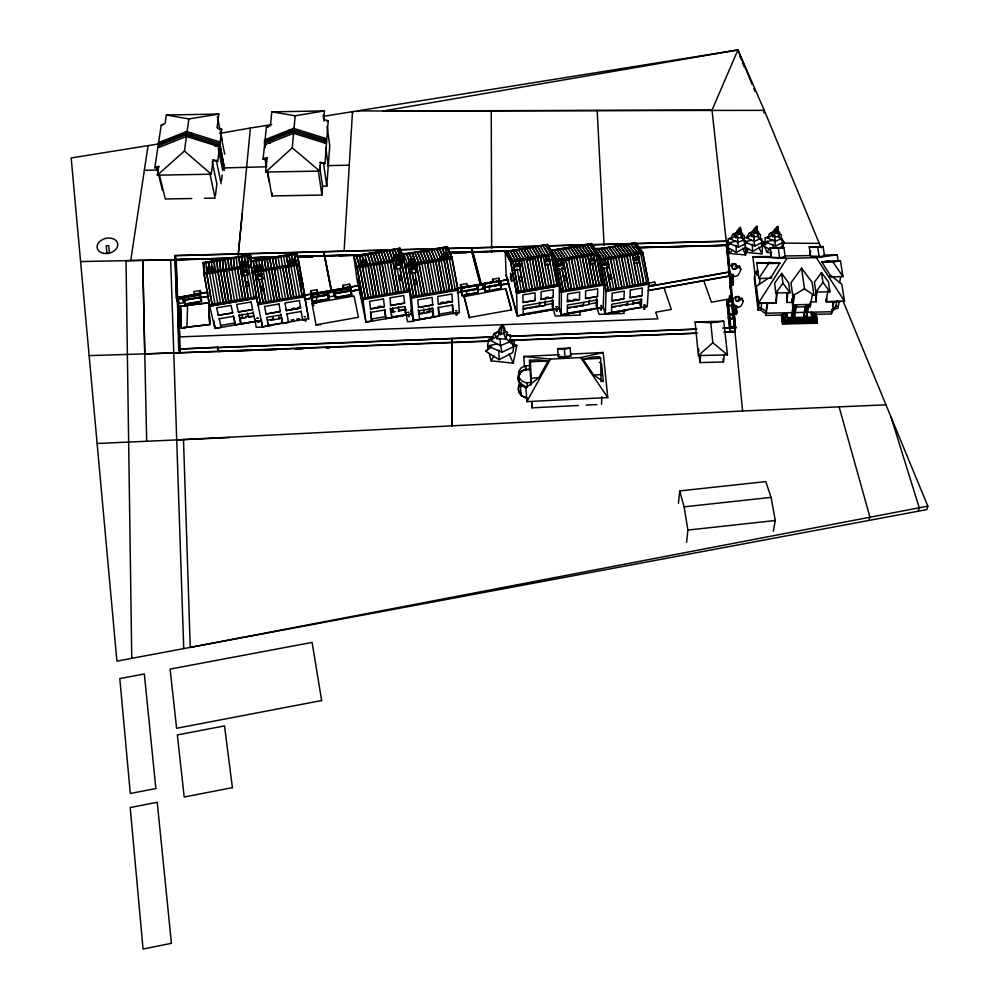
<?xml version="1.0" encoding="UTF-8"?>
<svg xmlns="http://www.w3.org/2000/svg" width="999" height="999" viewBox="0 0 999 999"><rect width="100%" height="100%" fill="white"/><g stroke="black" fill="none" stroke-linecap="round" stroke-linejoin="round"><path stroke-width="1.5" d="M552.435 306.968L552.435 299.563M553.196 309.59L553.196 300.711L523.114 305.894L523.276 314.747M553.121 254.32L553.121 253.596L510.489 260.814L510.501 261.551L505.432 252.322M553.271 297.39L553.209 289.66L541.121 291.733L541.233 299.45L553.271 297.39L552.947 296.154L553.271 297.277L541.171 299.238M767.844 278.534L756.43 286.276L758.478 303.109L776.348 302.709L776.36 291.77M555.132 260.702L552.672 256.031M792.719 294.817L792.694 302.347L786.875 302.472L786.9 292.969M557.005 264.098L557.542 269.755L563.686 268.706L563.161 263.049L557.005 264.098L557.667 266.383M557.542 269.755L557.642 265.921L563.711 264.897M792.682 302.347L792.707 293.306M810.251 301.96L816.083 301.823L816.133 290.884M559.353 285.002L559.24 308.541L517.182 315.796L508.179 282.804M555.132 259.977L597.689 252.747L597.664 253.471L591.308 243.669L598.039 253.072L604.133 285.002L561.288 292.357L555.357 260.402L553.858 258.017L555.244 260.339L561.401 292.332M821.59 262.125L827.671 261.026L840.459 260.739L842.969 276.586L831.23 276.848L831.031 275.512L841.857 284.365L844.505 301.198L826.61 301.598L826.635 297.852M567.32 313.761L561.238 314.81L561.388 291.496M563.161 263.049L563.686 268.706M563.573 264.91L557.554 266.408M742.107 234.827L744.305 235.639L744.018 239.922L737.712 242.445L737.786 236.251M362.487 266.945L368.194 297.365L362.6 266.895M732.18 264.048L732.017 268.044L733.378 269.38L735.364 269.131L738.174 266.87L734.652 263.636L732.18 264.048L732.142 266.646L733.079 265.796M732.629 276.261L732.904 285.14L730.431 282.168L731.705 282.193L732.492 279.57M757.642 233.466L760.539 234.54L760.276 238.823L753.995 241.358L754.095 235.152M736.163 307.03L736.4 314.523L734.277 311.975L735.576 311.288M363.186 298.963L363.074 298.226L409.24 290.372L409.34 291.109L409.24 290.372M579.545 299.675L567.507 301.748L567.532 294.031L579.62 291.945L579.482 299.463L567.444 301.536M778.433 233.579L781.28 234.665L781.056 238.936L774.812 241.446L774.924 235.264M815.883 295.417L815.983 291.034M365.384 266.433L370.966 296.89M583.616 305.507L583.678 302.61M589.485 258.704L589.959 264.36L594.555 263.574L594.655 259.765L594.08 257.917L589.485 258.704L590.159 260.989L594.542 259.852M589.959 264.36L590.047 260.539L594.655 259.765M589.31 300.187L589.198 304.545L585.014 305.269M550.749 250.449L591.396 243.569L598.026 253.808M594.08 257.917L594.555 263.574M594.617 260.14L593.993 258.104M596.366 306.156L596.59 298.713M597.165 308.778L597.439 299.9L567.407 305.07L567.32 313.936L592.694 309.553M597.539 296.578L597.702 288.836L585.626 290.909L585.526 298.651L597.539 296.466L585.464 298.426M804.832 316.034C802.422 317.058 805.556 313.299 806.568 305.981M807.754 305.719L806.48 316.321L808.915 305.919M807.155 315.984L805.993 315.771M599.8 259.865L598.214 256.83M600.262 261.338L600.287 260.614L642.782 253.371L642.744 254.108M601.823 263.249L602.272 268.906L608.403 267.869L607.966 262.2L601.823 263.249L602.509 265.16M782.467 238.848L782.217 246.616L779.67 247.989M601.91 263.699L602.497 265.547M602.272 268.906L602.484 265.072M731.743 282.692L731.867 280.107M735.401 312.437L735.514 310.252M604.02 284.178L603.209 307.555L597.177 308.591M601.061 381.793L600.686 358.304L599.55 356.755L591.97 357.142L582.979 359.19L593.681 374.987L603.384 381.68L601.61 363.886L599.363 362.312M601.535 404.333L601.81 396.615M792.657 307.068L794.517 295.729L792.744 295.766L790.983 282.804L801.585 268.219L812.1 282.33L813.973 295.292L812.199 295.342L810.214 306.681L792.657 307.068L792.195 298.639L793.031 304.82L810.614 304.42M792.632 316.308L794.292 306.243L793.131 306.156L791.483 316.096L792.632 316.308L791.483 316.096M795.504 306.218L796.628 306.193L794.292 316.583L795.466 305.994M794.954 316.258L793.805 316.046M594.755 249.613L635.352 242.807L642.669 252.223L648.826 284.166L606.068 291.521L600.062 259.553L597.564 255.981M648.851 283.316L606.068 290.684L605.332 313.998L611.4 312.949M607.854 262.774L608.528 264.51L602.36 265.472M607.966 262.2L604.87 263.187M735.701 310.152L735.876 305.644M733.403 280.819L732.717 284.703L733.266 281.88L732.367 280.532L731.68 282.33L730.431 282.168L731.68 282.33M736.825 310.864L736.238 314.161L736.7 311.725L736.85 313.074M780.781 238.811L783.915 242.083L775.524 246.116L765.084 241.995L765.259 237.712L768.194 237.225M376.473 264.56L382.08 295.005M623.9 298.639L624.275 291.121L612.2 293.194L611.962 300.936L623.975 298.863L611.9 300.711M732.929 282.742L733.316 275.125M736.787 266.97L736.725 268.107L738.174 266.87M745.429 245.03L745.304 247.627L736.3 252.422L726.448 246.84L729.37 243.631M627.285 304.932L627.047 303.334M760.077 238.711L763.186 241.983L754.745 246.029L744.305 241.895L744.53 237.612L747.452 237.113M627.622 304.695L627.772 301.785M736.413 312.487L736.75 306.106M634.228 257.854L634.627 263.511L639.21 262.737L639.435 258.916L638.823 257.068L634.228 257.854L634.627 263.511M642.632 252.959L635.327 242.732L641.37 251.498M632.854 303.971L632.891 303.234L640.434 301.923M633.191 303.721L633.354 300.824M504.682 332.767L504.895 329.208L502.822 324.575L499.338 328.546L498.251 332.505L500.711 334.615L504.682 332.767L502.822 324.575L498.251 332.505M638.736 257.255L639.41 259.378L634.815 260.165L634.203 258.316L637.262 257.792M743.868 239.797L746.952 243.082L738.486 247.128L728.084 242.994L728.333 238.699L731.231 238.199M642.245 252.635L642.295 251.898L599.825 259.128M344.131 250.624L352.497 111.676L352.647 112.862M640.309 305.17L640.659 299.363M640.334 305.344L640.371 304.608L641.233 307.23L611.425 312.4M641.183 307.967L641.695 299.088L611.75 304.258L611.388 313.137L614.373 312.612M648.738 283.341L647.215 306.743L644.193 307.267M736.413 314.235L736.026 312.45M732.929 284.802L732.067 282.305L732.554 282.705M384.665 263.199L390.409 293.581M319.58 165.459L322.565 186.201L326.773 186.126L329.745 145.866L327.098 126.448M265.097 147.765L264.61 139.848L293.606 128.359L324.775 138.124L324.762 143.069L293.581 133.329L264.573 144.805L266.196 144.768M324.762 143.069L324.775 138.124M267.482 170.829L271.928 195.941L321.89 195.067L322.565 186.201M319.967 162.55L324.962 163.561L328.184 120.804L323.801 119.405L324.45 110.901L271.815 111.876L270.417 125.662L266.383 127.273L263.074 159.291L267.445 158.192M387.437 262.737L393.181 293.107M732.442 274.675L732.092 280.007L732.829 274.113M263.074 159.291L267.17 157.692L265.709 172.053L319.792 171.091L320.479 162.175L324.962 163.561M735.826 308.666L736.051 305.694M390.209 262.262L395.841 292.657M390.322 262.25L395.954 292.632M489.198 341.246L218.431 351.423M218.531 351.311L217.495 347.452L492.869 336.863M218.406 351.648L217.495 347.452M264.273 143.119L293.319 131.618L293.606 128.359M265.709 172.053L292.27 147.852L293.594 133.167M293.993 128.796L295.167 115.772L324.45 110.901M288.786 133.416L289.086 130.145M783.091 248.089L783.653 242.22M238.212 254.957L250.387 128.022L271.716 124.613M395.854 261.288L396.416 264.348M238.224 254.982L242.233 213.724M271.928 195.941L272.203 193.082M678.458 503.309L679.682 490.921L765.758 481.593L771.078 497.377L775.261 520.504L773.351 531.231M726.835 241.308L729.757 271.828L729.345 275.924L726.423 245.454L726.835 241.308L591.408 244.842M726.585 246.066L727.097 241.096L591.358 244.643M732.367 280.532L733.229 281.156L733.353 279.87M179.233 349.026L217.595 347.34L178.659 349.088L177.347 296.503L179.233 349.026L180.27 352.997L178.659 349.088M729.158 300.112L729.57 296.041L731.018 296.016L731.368 300.075L729.919 300.1L729.57 296.041M732.304 281.231L732.941 279.658L732.304 281.231L733.229 281.156M724.375 354.383L723.451 362L699.899 362.575L700.699 354.945M730.731 298.726L731.018 296.016M744.642 248.027L746.265 252.397L761.837 253.896L763.049 242.12M398.564 275.724L401.186 275.274L398.701 275.824L399.438 279.807L401.835 279.383M737.786 51.161L737.911 49.95L323.539 116.309M399.338 279.92L401.973 279.545M686.563 542.257L687.886 530.069L684.115 506.843L679.682 490.921M400.911 275.786L398.976 276.111L399.612 279.595L401.573 279.208L400.924 275.736M729.345 243.132L726.872 244.743L730.057 253.484L745.616 254.995L746.44 247.627M731.83 299.5L729.27 275.062L729.757 270.954M727.21 305.432L727.597 301.099L733.079 301.024L735.601 327.597L730.107 327.672L727.597 301.099M727.235 305.769L727.722 301.698M728.333 301.498L727.821 305.756L731.905 305.706L732.417 301.436L728.333 301.498L729.47 313.961L733.603 313.723L729.47 313.961M221.503 180.794L222.215 174.9M728.383 318.032L728.883 313.973M728.521 318.868L728.908 314.323M729.27 317.507L729.62 314.61L733.691 314.56L734.864 327.185L730.769 327.247L729.62 314.61M224.35 170.454L219.181 145.13L219.593 141.858L186.526 131.518L159.365 142.333L158.866 145.592L159.278 147.265L186.451 136.488L219.53 146.803L214.423 145.754M212.6 160.24L217.745 161.301L221.691 129.283L217.083 127.822L218.818 114.048L166.333 115.022L165.06 123.526L161.226 125.062L154.783 167.795L159.016 166.746M215.459 195.242L216.858 183.816L212.213 161.701M733.079 301.024L727.572 301.286M730.107 327.672L735.626 327.422L735.077 331.805L724.188 332.23M735.077 331.805L729.72 331.656L730.219 327.61L727.697 301.348M730.769 327.247L734.864 327.185M733.403 315.259L733.066 317.969L731.905 305.706M733.953 327.098L733.691 314.56M734.203 314.248L733.703 318.444L729.794 318.506L733.691 318.306M154.783 167.795L158.679 166.271L157.343 175.175L211.264 174.213L213.074 159.852L217.745 161.301M734.927 331.581L735.476 327.535L729.907 272.49M763.923 112.999L764.26 110.352L737.911 49.95L383.141 110.989L764.26 110.352L821.041 247.715M410.726 265.472L411.288 268.506M410.839 265.447L411.401 268.494M755.219 271.853L754.32 278.434L758.154 310.239L760.701 310.177L765.696 313.636L765.921 315.409L781.418 315.072L786.987 312.737L787.549 318.194L811.85 317.657L811.25 312.2L811.85 317.657M191.246 136.401L191.683 133.129M157.343 175.175L184.44 151.011L186.476 136.326M187.075 131.955L188.886 118.931L218.818 114.048M759.315 284.328L760.114 278.546M158.866 145.592L186.076 134.79L186.526 131.518M758.154 310.239L759.277 302.26M510.039 340.559L514.485 340.734L512.824 352.51L499.15 359.727L485.801 351.261L490.759 346.141M760.701 310.177L761.625 303.646M771.515 252.035L770.878 256.493L752.859 256.706L754.844 273.114L757.442 273.052L757.08 270.155M413.561 279.945L416.196 279.445L416.983 283.716L414.348 284.166L416.995 283.654M411.538 297.39L411.426 296.765L457.48 288.911L457.604 289.523M765.696 313.636L767.282 302.784M765.921 315.409L767.719 303.134M130.744 260.577L148.064 145.642M415.921 279.957L413.986 280.232L414.622 283.766L416.583 283.391L415.934 279.907M419.031 264.061L424.725 294.493M777.472 291.608L775.748 302.959L760.539 303.296M419.143 264.048L424.837 294.48M510.027 340.234L514.76 346.141L501.948 352.222L487.574 345.954L488.573 339.473L491.421 339.061M736.463 313.249L736.7 311.725M421.915 263.549L427.609 294.006M732.979 283.654L733.266 281.88L733.453 283.441M774.188 231.069L770.629 233.354L772.851 236.638L778.92 236.813L779.62 232.442L778.096 231.006M783.241 314.473L784.24 322.065L815.521 321.378L814.422 313.786L816.171 313.748L817.357 323.239L782.579 324.001L781.505 314.51M787.824 292.844L786.875 302.472M784.24 322.065L783.328 313.923M813.785 318.968L785.888 320.13L813.785 318.968L812.886 312.712L811.151 312.749M496.565 333.341L494.155 333.479L490.709 340.472L500.349 345.666L509.802 341.87L510.851 335.389L506.418 334.24M792.057 302.597L792.419 300.337M424.675 263.087L430.382 293.531M753.333 230.944L749.812 233.242L752.01 236.526L758.091 236.701L758.828 232.317L756.48 230.157M773.913 232.193L774.35 229.583L777.634 226.536L778.383 232.355L775.786 233.579L773.913 232.193L777.634 226.536L778.383 232.355M810.664 251.149L809.914 255.607L785.226 255.969M803.72 315.721L805.406 305.769M738.199 231.281L733.528 234.328L735.701 237.625L741.795 237.799L742.557 233.404L740.958 231.98M753.059 232.068L753.521 229.458L756.743 226.398L757.529 232.243L754.919 233.466L753.059 232.068L756.743 226.398L757.529 232.243M813.686 319.518L812.886 312.712M816.083 301.823L816.096 298.077M430.207 262.15L435.926 292.582M815.783 299.812L817.407 290.721M814.422 313.786L812.786 313.274M817.357 323.239L816.171 313.748M815.521 321.378L814.522 313.224M432.967 261.688L438.698 292.12M736.738 233.167L737.225 230.557L740.384 227.497L741.208 233.341L738.586 234.565L736.738 233.167L740.384 227.497L741.208 233.341M828.009 290.484L825.898 301.835L841.121 301.498M832.554 305.632L833.104 302.759M833.928 301.661L831.58 313.961L816.071 314.298M839.61 282.53L840.721 276.735M831.318 312.175L835.339 308.529L836.887 300.537M839.16 301.923L837.886 308.466L835.339 308.529M735.351 312.113L734.277 311.975L735.826 311.513M489.26 353.509L491.083 360.839L513.261 363.161L516.82 345.379L513.873 344.543M732.242 281.643L732.442 280.619L733.254 281.755L732.442 280.619L732.255 281.518L732.467 280.669M441.133 260.327L446.99 290.697M500.711 334.615L502.822 324.575M732.342 275.986L732.504 275.225M446.653 259.403L452.522 289.76M449.413 258.928L455.169 289.31M735.926 306.805L736.063 306.169M869.055 520.417L869.917 516.97L839.085 406.843M738.586 234.565L740.384 227.497M754.919 233.466L756.743 226.398M775.786 233.579L777.634 226.536M499.138 330.594L494.418 333.853L497.065 338.836L505.819 339.111L507.579 332.48L504.258 330.444M918.218 511.213L919.217 507.754L891.158 417.395M843.081 301.049L927.834 506.143L926.81 509.602L116.895 661.126L71.166 157.954L159.54 143.794M739.909 272.153L740.783 269.268L739.21 265.834L740.783 269.268M743.106 301.223L741.77 298.264L743.106 301.223L742.369 303.671L740.671 306.443L738.211 307.492L734.053 304.807L732.729 301.848L733.428 301.598M515.646 261.513L516.608 265.921M774.812 241.446L767.731 238.037L769.567 233.416L772.452 233.042M497.065 338.836L499.75 332.068M523.926 260.115L529.682 289.51M753.995 241.358L746.94 237.937L748.813 233.304L751.66 232.929M737.712 242.445L730.681 239.023L732.592 234.39L735.389 234.016M529.557 259.128L535.077 288.611M521.403 290.934L517.07 268.856M519.043 374.687L518.618 375.749A14.623 11.576 -0.9 0 0 519.08 382.567L521.528 385.764L525.599 387.612A6.431 5.107 -1.1 0 0 526.148 387.687M726.223 241.096L712.025 110.09L737.911 49.95L752.11 84.341M524.038 290.497L519.83 268.381M524.15 290.484L519.942 268.369M526.798 290.022L521.291 260.539L526.91 290.01M735.701 237.625L738.249 231.893M543.319 256.805L548.975 286.201M752.01 236.526L754.57 230.794M772.851 236.638L775.436 230.919M548.813 255.869L554.358 285.302M551.436 255.444L557.242 284.79M521.341 276.348L518.718 276.798L519.53 281.031L522.177 280.532L519.555 280.981M540.596 287.662L535.064 258.204L540.709 287.65M516.745 291.833L558.953 284.515L559.003 285.239L516.87 292.457L516.745 291.833L558.953 284.515M516.87 292.457L516.795 291.733M568.906 289.623L563.199 260.165M551.61 285.776L547.365 263.699L551.735 285.739M568.568 259.265L574.4 288.699M557.117 284.84L551.448 255.419M574.2 258.291L579.919 287.737M579.695 257.355L585.289 286.838M566.021 290.135L561.863 267.994M587.812 255.981L593.656 285.402L587.924 255.956M571.54 289.173L565.834 259.715L571.653 289.148M570.504 354.121L603.209 352.485L607.767 397.552L526.86 401.623L525.911 387.774L538.798 377.734L548.126 360.939L537.474 359.877L529.895 360.252L530.044 369.692M526.86 401.623L550.486 359.091L580.656 357.567L603.209 352.485M593.306 255.045L599.15 284.453L593.418 255.02M596.028 254.608L601.91 283.953M577.147 288.236L571.44 258.753L577.172 288.212M563.436 275.974L566.046 275.537L563.561 276.086M731.817 281.83L730.619 282.168L732.816 280.894M602.397 260.252L602.847 263.249M519.58 373.139L518.606 375.199A14.623 11.576 -0.9 0 0 519.068 382.018L521.515 385.214L525.586 387.075A6.444 5.107 -1.1 0 0 527.247 387.162M588.061 286.338L582.317 256.905L588.174 286.313M565.746 276.049L563.811 276.373L564.497 279.882L566.458 279.508L565.771 275.999M605.019 259.827L605.706 262.762L605.032 259.802M731.955 281.356L731.106 281.993L732.642 280.407M564.248 280.22L566.833 279.832M564.497 279.882L566.458 279.508M590.796 285.889L585.177 256.418L590.909 285.864M491.083 360.839L494.03 355.956M607.767 259.365L613.686 288.786M610.514 258.891L616.321 288.336M610.626 258.878L616.433 288.324M561.6 291.633L561.55 290.896L603.621 283.679L603.733 284.303M739.235 273.227L737.899 275.399L735.014 276.598L730.119 273.439L728.571 269.992L729.395 269.755M768.593 263.686L768.431 262.375L779.632 263.311L770.454 278.209L770.279 276.885M615.996 257.954L621.915 287.4L616.021 257.929M730.057 253.484L732.442 249.638M746.265 252.397L748.651 248.551M771.228 252.872L766.982 252.46L769.38 248.626M601.785 284.003L596.041 254.57M621.49 257.018L627.422 286.426M758.478 303.109L786.937 258.329L816.308 257.667L837.212 254.795L838.149 260.764M626.972 256.094L632.891 285.514L626.985 256.069M637.924 254.221L643.756 283.641L638.036 254.208M771.415 276.86L771.578 278.184L758.728 278.471L768.718 263.549L779.632 263.311M640.796 253.709L646.628 283.129M619.055 287.887L613.274 258.404M519.717 382.317A13.774 10.902 -0.9 0 1 519.055 375.374L520.941 372.152L524.512 370.055A6.081 4.808 -1.1 0 1 526.061 369.805L529.62 369.63L529.557 365.597L525.986 365.771A6.094 4.808 -1.1 0 0 524.438 366.009L520.854 368.119L518.943 371.341A13.811 10.914 -0.9 0 0 519.617 378.296L521.703 380.831L525.049 382.492A6.181 4.895 -1.1 0 0 527.147 382.679L527.222 386.688A6.156 4.883 -1.1 0 1 525.124 386.501L519.905 382.754L518.831 385.602A14.51 11.526 -0.8 0 0 519.293 392.395L521.715 395.579L525.761 397.427A6.394 5.082 -1.1 0 0 526.86 397.527M520.129 383.628L518.856 386.151A14.498 11.526 -0.8 0 0 519.305 392.932L521.728 396.116L525.774 397.964A6.381 5.082 -1.1 0 0 526.873 398.064M624.55 286.95L618.768 257.467M630.044 286.001L624.25 256.531M608.141 275.2L610.789 274.688M635.526 285.052L629.732 255.594M638.274 284.59L632.467 255.132L638.398 284.54M609.015 279.383L611.625 278.933M609.253 279.046C616.096 278.646 605.506 270.354 609.278 278.996M641.008 284.116L636.663 262.025M781.655 273.451L774.612 283.167L775.873 292.994L789.997 292.682L788.673 282.854L781.655 273.451L782.954 283.241L789.997 292.682M775.873 292.994L782.954 283.241M821.49 272.552L814.41 282.28L815.846 292.108L829.969 291.783L828.483 281.968L821.49 272.552L822.951 282.342L829.969 291.783M815.846 292.108L822.951 282.342M648.326 282.842L606.256 290.172L648.326 282.842L648.351 283.579L648.226 282.954M606.468 290.684L606.343 290.072M519.905 372.677L521.453 371.066M770.828 250.012L763.398 245.829L766.258 242.632M738.161 299.338L738.96 298.476M734.952 266.945L735.888 265.946M520.929 383.129L520.029 383.129M209.802 324.513L181.156 327.909L180.357 306.193L208.716 302.747L209.802 324.513L181.206 327.859M740.896 299.25L736.825 301.423L735.676 300.274L735.801 296.828L737.899 296.453L740.521 298.326L740.896 299.25L739.672 300.299M698.388 355.582L712.824 342.732L710.751 322.777L695.104 321.928L698.388 355.582L727.459 354.87L723.763 321.228L695.104 321.928M733.366 298.826L735.751 296.803L738.948 296.616M729.32 266.496L732.13 264.148L735.901 263.923M485.801 351.261L491.533 346.828M726.448 246.84L730.981 243.444M743.793 244.892L747.202 242.345M763.398 245.829L767.956 242.445M490.709 340.472L497.102 336.064M754.844 273.114L757.704 271.154L757.13 275.324L756.755 272.228M730.681 239.023L735.351 235.926M806.343 306.256L805.619 306.193M746.94 237.937L751.635 234.827M767.731 238.037L772.452 234.94M766.982 252.46L763.673 243.744L767.332 241.333M490.322 346.029L487.787 347.64L490.634 347.003M521.903 370.741L522.852 370.179M792.744 295.766L804.495 288.823L813.973 295.292M770.629 233.354L773.988 231.431M749.812 233.242L753.196 231.306M733.528 234.328L736.937 232.405M494.418 333.853L499.612 330.956M745.129 247.14L752.534 251.323L761.513 246.541L761.837 238.736L759.477 238.786M519.98 384.265L519.967 385.152M159.116 143.956L186.301 133.154L219.393 143.494L224.538 168.831L219.593 141.858M523.863 369.755L524.4 369.593A6.419 5.07 -1.1 0 1 526.023 369.343L530.032 369.143L531.081 383.991M726.872 244.743L729.432 244.118M763.673 243.744L766.258 243.119M519.755 373.938L520.429 374.126M728.084 242.994L736.263 241.134M744.305 241.895L751.161 240.347M765.084 241.995L773.338 240.135M565.059 357.392L570.816 356.119L570.104 348.014L557.617 348.639L558.279 356.743L565.059 357.392L564.373 349.238L557.617 348.639M564.373 349.238L570.104 348.014M487.574 345.954L497.465 343.868M831.23 276.848L822.027 262.35L828.795 261.001M927.834 506.143L190.235 647.402L183.504 439.61L229.882 437.525M822.027 262.35L832.954 262.1L840.459 260.739M731.792 298.539L711.438 302.197L703.683 280.544M413.524 320.504L459.403 312.325M648.613 286.313L729.757 271.828M648.339 286.588L730.069 271.99L729.645 276.099L648.239 290.647M648.413 290.397L729.62 275.899M603.296 307.367L561.313 314.885L559.428 308.429L517.382 315.946L506.243 275.225M647.252 306.218L605.307 313.823L603.084 306.768M331.218 290.434L304.27 295.18L305.007 299.225L312.575 297.902M359.265 289.598L351.735 290.934L359.278 289.685M305.032 299.238L312.575 297.914M312.612 298.102L304.77 299.488L304.233 296.578M351.773 291.196L359.29 289.872L358.666 285.614L331.506 290.384M328.671 298.951L312.675 301.411L311.576 295.03L312.013 297.365L327.56 294.73L327.123 292.395L311.613 295.217M457.205 288.411L508.341 279.583L508.516 283.654L501.048 284.99M457.005 288.674L508.341 279.583M262.437 326.748L308.616 318.569L305.07 299.425M457.53 292.47L461.975 291.683M484.59 287.899L481.605 288.424M508.516 283.654L500.786 284.815L500.836 288.873M457.654 292.482L460.714 291.933M502.397 284.553L508.491 283.466M457.33 292.732L461.825 291.933M465.209 294.755L473.613 293.269M478.346 292.869L462.087 295.754L461.126 291.958L460.876 287.887L477.172 285.115M464.036 296.628L505.744 288.636L511.538 310.314M316.009 324.812L358.416 317.295L354.033 295.979L312 303.371L316.009 324.812L320.604 324.737M219.955 133.342L250.387 128.022M177.347 300.249L176.636 297.565L207.63 292.145M177.435 301.848L176.361 297.827L207.917 292.307M182.854 300.711L185.876 300.187M199.8 297.714L208.629 296.166M182.892 300.899L185.951 300.362M199.713 297.952L208.916 296.341M304.033 295.442L358.666 285.614M567.32 313.211L597.19 308.042L596.378 305.419M611.475 306.93L627.322 304.195M613.211 307.18L616.258 306.656M619.305 306.131L622.34 305.607M625.386 305.082L640.609 302.447M637.374 303.184L640.384 302.66M617.357 312.1L620.329 311.588M623.314 311.064L626.286 310.552M737.649 301.248L738.885 301.036M440.871 302.597L443.706 302.123M446.541 301.636L449.375 301.149M390.646 311.813L393.131 311.388M398.751 310.427L405.706 309.228M418.469 307.342L432.679 304.907M438.249 303.958L452.435 301.523M432.729 305.007L418.519 307.555L417.794 299.875L432.08 297.427L432.729 305.12M452.472 301.636L438.299 304.171L437.674 296.478L451.923 294.043L452.485 301.735M392.195 312.1L395.167 311.601M398.139 311.089L405.756 309.777M559.353 285.726L516.645 293.032L510.564 261.189L505.269 251.536L547.527 244.48L547.502 245.167M505.294 252.297L510.589 261.913L516.558 293.182L559.49 285.839L553.346 254.021L547.415 244.58L505.407 251.673L510.689 261.251M362.899 298.813L365.859 321.978L371.79 320.966L371.391 319.043L385.502 316.621L384.677 309.428M385.502 316.621L385.914 318.544L411.85 314.098L409.627 290.859M426.748 311.576L429.22 311.151M418.531 313.736L423.938 312.475M411.014 309.927L413.449 320.554L433.466 317.108L432.192 311.388L429.57 311.501M418.581 314.285L422.752 313.574M424.825 313.211L428.359 312.6M432.08 307.58L433.666 317.07L439.185 316.121L438.723 314.21L452.784 311.8L452.297 304.583M545.429 297.602L548.439 297.078M523.101 302.572L535.152 300.499L535.014 292.769L522.889 294.855L523.039 302.347L535.152 300.387L534.852 299.263L535.152 300.499M648.875 283.404L606.068 290.684M735.801 268.956L732.929 268.756M567.195 300.662L570.192 300.15M573.201 299.638L576.211 299.113M523.513 308.554L539.423 305.819L539.185 304.957M552.584 303.546L545.017 304.845L544.78 303.996M543.931 305.594L539.735 306.306L539.71 301.96M523.526 309.29L526.685 308.741M529.308 308.291L532.679 307.717M535.102 307.292L538.673 306.681M541.67 306.169L544.667 305.644M523.264 314.011L553.196 308.853L552.435 306.231M567.469 307.742L583.354 305.007L583.091 304.146M596.49 302.734L588.935 304.046L588.623 303.159M567.682 308.254L570.716 307.742M573.738 307.217L576.773 306.693M579.795 306.169L582.829 305.644M574.675 307.23L577.572 306.743M580.456 306.243L583.341 305.744M629.932 297.602L641.995 295.642M550.874 250.587L591.396 243.569M551.311 250.724L591.083 244.33M566.57 248.489L569.63 247.964M579.37 246.366L582.367 245.854M584.952 245.367L589.547 244.593M563.623 249.188L571.291 247.889M574.35 247.377L577.422 246.853M580.481 246.328L583.553 245.816M258.117 303.933L258.004 303.309L304.383 295.454L304.508 296.179M334.116 290.634L350.661 287.824L351.273 290.884L334.715 293.694L334.116 290.634L335.377 297.665L351.723 294.892L351.248 290.697L334.69 293.506L335.377 297.665M304.882 295.916L257.705 303.996L257.854 304.745L305.02 296.753L304.895 296.004L257.705 303.996M310.989 294.755L327.572 291.945L328.159 295.005L311.563 297.827L310.989 294.755L312.287 301.785L328.671 299.001L327.572 291.945M350.686 288.012L334.141 290.809L334.79 293.619M515.372 260.077L510.189 250.999L515.359 259.977M520.766 259.166L515.621 250.075L520.866 259.041M523.526 258.704L518.356 249.725M529.033 257.767L523.763 248.701M531.78 257.305L526.598 248.326M534.64 256.818L529.195 247.889M542.782 255.432L537.425 246.391L542.882 255.307M545.529 254.97L540.147 246.041M542.744 245.604L548.389 254.483L542.857 245.592M551.023 254.033L545.442 245.042M311.014 294.942L327.597 292.12M334.715 290.909L350.212 288.286L350.674 290.609L335.164 293.244L334.715 290.909L335.127 293.793M510.564 261.189L553.458 253.921L559.49 285.077L516.52 292.345L516.558 293.182M334.74 291.096L350.237 288.461M527.672 260.19L530.719 259.665M545.941 257.08L548.988 256.568M311.988 297.178L327.535 294.543M311.526 297.64L328.134 294.817M594.88 249.75L635.227 242.907M598.301 249.413L604.682 258.391L598.176 249.325M601.011 248.951L607.317 257.942M603.596 248.401L610.177 257.455L603.721 248.489M618.393 255.944L611.825 247.115M614.41 246.566L621.141 255.594L614.522 246.666M626.51 254.683L619.929 245.742M625.212 244.842L631.98 253.746M627.909 244.393L634.84 253.259L627.896 244.28M640.297 252.223L633.416 243.456M624.737 245.329L627.784 244.767M630.719 244.318L633.778 243.744M513.611 264.71L519.78 263.661L520.379 269.305L514.223 270.354L513.611 264.71L514.235 266.908M513.636 264.872L519.805 263.823M544.767 259.54L549.388 258.766L549.925 264.41L545.329 265.197L544.767 259.54L545.429 261.451M232.68 312.824L218.344 315.259L232.717 313.049L231.069 305.407L216.658 307.842L218.381 315.484L218.219 314.398M238.299 311.875L252.61 309.44M513.761 265.235L519.792 264.123L520.317 265.971L514.135 267.02L513.736 264.76M544.917 259.69L545.429 261.838M545.292 261.763L549.925 261.064L549.263 258.866M520.304 265.509L514.11 266.546L520.192 265.597M545.279 261.376L549.925 260.602M351.223 294.655L335.751 297.29L335.327 295.142M551.585 250.712L557.13 259.615M554.183 250.262L560.002 259.24L554.295 250.25M565.397 258.329L559.59 249.238L565.496 258.192M568.144 257.854L562.312 248.888M579.133 255.994L573.126 246.953L579.233 255.856M575.836 246.491L581.98 255.394M578.546 246.141L584.715 254.932M584.053 245.105L590.209 253.996M555.244 260.339L598.039 253.072M555.357 260.402L597.926 253.172L591.308 243.744M219.143 318.756L233.454 316.333L235.314 324.912L240.884 323.963L239.161 314.485M253.321 312.949L239.048 315.372L240.884 323.963M558.603 261.663L555.569 262.188L555.569 261.451L598.151 254.221L603.708 283.391M561.65 261.151L569.255 259.852M291.883 308.554L294.742 308.079M297.602 307.592L300.449 307.105M245.379 316.583L247.864 316.159M261.226 320.492L241.084 323.926L240.16 318.206L242.632 317.47M253.921 315.871L248.326 316.82L248.189 315.959M563.186 263.212L557.117 264.148M266.034 313.961L280.332 311.413M286.351 310.502L300.637 308.067L299.338 300.524L284.99 302.959L286.363 310.614L300.649 308.179M557.005 264.56L563.186 263.599M589.472 259.166L592.532 258.641M240.085 318.793L246.129 317.757M249.151 317.245L252.635 316.658M594.093 258.466L594.642 260.227L590.134 260.901M409.765 290.921L362.774 298.826L409.765 290.921L409.84 291.671L362.887 299.675L356.893 266.696L403.783 258.803L411.226 298.202L458.066 290.209L451.91 257.33L447.315 246.79L402.809 254.283M563.686 265.272L563.036 263.536M601.922 258.753L595.591 249.762L601.81 258.766M615.646 256.418L609.115 247.465L615.534 256.431M623.776 255.145L617.107 246.116L623.875 255.02M642.669 252.223L599.949 259.503L606.181 291.508M600.062 259.553L642.557 252.322L648.826 284.166M280.981 314.922L266.708 317.357L268.381 325.936M286.963 313.898L301.211 311.476M235.314 324.912L235.027 322.989L220.816 325.412L221.104 327.335L214.922 328.396L209.565 305.344M460.477 284.727L466.895 283.641L467.544 286.176L461.113 287.262L460.477 284.727L460.764 287.824L477.235 285.015M492.669 282.23L492.557 279.27L498.938 278.172L499.725 283.666M255.282 321.516L241.084 323.926M273.351 318.456L273.414 319.18L267.807 320.142M279.083 318.219L281.568 317.794L282.467 322.977L268.269 325.399L267.832 322.752M483.728 283.454L500.162 280.657L501.236 284.802L484.79 287.612L483.728 283.454L500.174 280.831M478.271 288.986L477.222 284.827L460.751 287.637L461.775 291.808L478.271 288.986L461.763 291.621M634.253 258.017L638.848 257.23M270.717 320.204L280.157 318.606M484.39 284.053L499.775 281.243L500.586 284.39L485.177 287.013L484.39 283.866L484.577 288.124M461.401 288.049L476.835 285.427L477.597 288.386L462.162 291.209L461.401 288.049L461.663 292.307M461.413 288.236L476.848 285.602M411.151 297.452L458.017 289.46L411.126 297.365L411.226 298.202M602.372 265.097L608.553 264.048M639.385 259.29L634.927 260.14M291.009 320.092L293.843 319.618M296.678 319.131L299.5 318.644M377.997 306.606L381.069 306.081M271.216 325.462L262.412 326.96L256.618 297.39M284.053 323.264L288.524 322.502L286.888 313.411M305.657 319.58L302.685 320.08L301.099 310.989M370.492 308.791L384.378 306.531M390.709 305.332L404.57 303.072L403.783 295.504L389.897 297.864L390.759 305.544L404.583 303.184M486.888 290.821L489.96 290.297M493.044 289.772L500.724 288.461M465.209 294.792L477.809 292.632M485.039 291.583L501.273 288.811L501.236 284.615L484.777 287.425L485.039 291.583L483.853 283.704L484.852 287.512M260.639 267.42L256.119 267.695M242.507 270.592L247.065 269.83M247.34 271.503L242.794 272.352M255.732 266.046L260.364 265.11L260.764 267.395L256.094 268.182L255.707 265.884L256.418 269.842L261.076 269.068L260.951 268.144M289.585 263.336L289.76 264.26L294.405 263.474L293.706 259.515L289.086 260.464M257.854 304.745L252.048 271.803L299.151 263.898L305.02 296.753M409.64 290.946L403.671 258.903L399.937 248.239L353.808 255.981L356.98 279.47L366.071 322.215L412.038 314.036L413.723 321.378L407.405 321.628L405.082 306.468L390.896 308.891L391.845 317.52M356.98 256.231L381.568 252.098M357.392 256.318L360.427 255.806M363.449 255.307L366.471 254.795M369.493 254.283L372.515 253.783M375.537 253.271L378.559 252.772M248.127 274.837L247.065 269.268L242.395 270.042L243.456 275.624L248.127 274.837L247.64 272.09M257.118 274.363L261.763 273.414L262.787 278.996L258.117 279.782L257.08 274.201L257.48 276.511L262.163 275.724L261.763 273.414M257.23 274.35L261.85 273.876M257.392 276.061L262.075 275.262M360.764 262.612L365.409 261.838L365.671 263.973L361.039 264.76L360.764 263.836L360.377 260.776L365.022 260.002L365.359 262.325M393.993 257.018L398.638 256.243L398.851 258.391L394.23 259.166L393.906 258.254L393.594 255.195L398.214 254.42L398.676 256.706L394.043 257.405M360.414 260.939L365.047 260.165M365.472 262.3L360.814 262.999L360.439 261.238L364.985 260.564M393.781 255.732L398.276 254.97M395.954 255.269L398.164 254.982M401.411 254.695L447.327 246.878M401.773 254.845L447.015 247.565M401.773 255.182L404.795 254.67M424.4 251.373L427.41 250.861M430.432 250.362L433.441 249.85M436.463 249.35L439.697 248.851M442.495 248.326L445.504 247.827M365.309 261.938L360.901 262.675L360.377 260.776M398.526 256.343L394.106 257.005L394.23 259.166M246.079 282.617C251.398 281.968 242.457 281.706 246.703 286.139L248.651 285.814L248.039 282.292M200.275 290.547L193.794 291.646L194.143 294.181L200.637 293.082L200.275 290.547L200.974 293.494M403.596 259.178L403.534 258.441L356.905 266.296L356.993 267.02M299.862 276.111L300.999 275.924M356.918 266.383L403.534 258.529M403.783 258.803L399.962 248.326L353.808 255.981L357.018 266.77L403.671 258.903M200.012 293.918L200.724 294.293M246.491 286.338L249.063 286.089L246.416 286.538M357.23 267.882L403.871 259.94L403.946 260.664L400.936 261.176M200.25 294.443L200.699 297.502L184.016 300.312L183.591 297.252L200.25 294.443L201.561 301.486L185.102 304.258L184.091 300.237L200.649 297.315L201.561 301.486M409.028 261.613L413.648 260.826L413.174 258.529L408.591 259.777M441.708 253.896L446.303 252.959L446.79 255.245L442.17 256.019L441.833 253.871M200.287 294.618L183.591 297.252M184.203 297.714L199.812 295.08M441.72 254.196L444.792 253.671M409.178 263.286L408.554 259.315L409.178 263.286L413.811 262.512L413.499 260.464M441.683 253.734L442.295 257.705L446.903 256.918L446.64 254.882M396.278 269.068L395.879 265.309L400.524 264.535L400.899 268.281L396.278 269.068L395.467 263.474L400.112 262.687L400.574 264.997L395.916 265.697M408.978 261.151L413.611 260.364M446.753 254.782L442.12 255.557L442.295 257.705M260.339 286.513L262.987 286.001M300.512 280.02L301.935 279.782L302.697 283.916M184.453 299.675L200.075 297.04L201.124 301.561M263.324 289.947L261.363 290.272L260.751 286.788C264.073 284.603 264.86 292.607 261.089 290.721M300.649 280.369L301.785 280.182L302.797 287.475L302.21 283.928M441.908 256.793L444.98 256.268M405.144 265.222L451.91 257.33L451.96 258.054L447.365 247.565M261.164 290.534L263.599 290.135L262.887 286.126M452.06 259.203L452.01 258.466L405.469 266.333L405.532 267.058M405.469 266.421L452.023 258.554M201.074 301.248L185.502 303.883L184.166 297.527L184.49 299.862M410.901 269.468L415.559 268.681L415.909 272.427L411.263 273.214L410.751 270.454L410.489 267.62L415.134 266.833L415.609 269.143L411.051 269.83M410.514 267.782L415.159 266.995M505.756 252.173L547.127 244.63L547.315 245.354M410.527 268.082L412.849 267.695M516.495 250.362L519.567 249.837M522.639 249.313L525.711 248.801M301.71 287.138L302.834 286.938M415.497 269.168L411.014 269.443L411.263 273.214M209.765 304.77L256.268 297.028L209.765 304.77L209.915 305.507L256.381 297.64L256.243 296.903M256.768 298.102L209.728 306.056L204.046 273.326M310.652 290.759L317.12 289.673L317.595 292.207L311.139 293.306L310.652 290.759L311.139 293.706M343.094 285.264L349.525 284.178L350.05 286.713L343.606 287.799L343.094 285.264L343.506 288.224M209.453 305.369L256.743 297.365L256.905 298.202L209.628 306.206L203.908 273.264L203.284 262.55L249.725 254.708L249.875 255.469M206.868 262.799L203.721 262.774L249.463 255.482M224.425 259.765L203.446 263.224L203.284 262.55M226.636 259.29L230.407 258.716M232.717 258.279L236.401 257.717M238.811 257.267L242.382 256.718M244.892 256.243L248.376 255.719M209.915 262.287L219.043 260.764M207.63 267.345L212.3 266.571L212.987 269.605L213.049 270.529L208.391 271.316L207.63 267.345L208.129 269.63L212.675 268.868L212.3 266.571M241.071 261.763L245.729 260.976L246.453 264.935L241.808 265.722L241.071 261.763L241.446 263.961M241.184 262.3L244.655 261.638M296.89 253.371L299.263 264.623L297.003 253.359L250.649 261.014M296.903 253.459L250.786 261.176L252.185 271.865L299.051 264.011L304.882 296.641M253.783 261.276L257.243 260.639M259.765 260.277L263.311 259.628M265.734 259.278L290.647 255.057M253.983 261.288L257.267 260.839M260.127 260.252L263.349 259.827M266.283 259.228L269.418 258.816M272.427 258.204L275.499 257.692M278.534 257.292L281.643 256.656M284.603 256.268L287.787 255.632M207.904 269.193L212.587 268.394L213.049 270.529M241.371 263.586L246.029 262.799M241.458 264.048L246.116 263.274L245.729 260.976M244.018 264.41L246.341 264.023L246.453 264.935M251.211 266.583L204.221 274.363L204.383 275.087M256.955 266.146L260.452 265.559M256.006 267.72L260.664 266.933M289.385 262.125L294.043 261.351M289.523 262.188L293.918 261.363M477.947 284.653L483.079 283.828L483.354 284.89L483.504 288.923L478.371 289.747L477.947 284.653L478.371 289.747M478.209 285.726L483.354 284.89M177.772 298.476L182.979 297.64L184.091 302.697L178.896 303.521L177.772 298.476L178.896 303.521M177.909 299.55L183.117 298.713L182.979 297.64M329.071 296.853L328.296 291.783L333.479 290.946L334.24 296.016L329.071 296.853L328.883 295.779M333.678 292.02L328.496 292.844L328.296 291.783M300.487 279.87L301.935 279.782M520.729 392.644L520.679 393.594L521.316 393.119L520.766 392.644L520.754 393.594L520.554 384.765M181.156 327.909L180.407 306.181L208.741 302.847L209.765 324.413L208.654 302.759M819.13 256.768L824.562 256.131L823.114 246.603L809.252 246.915L810.639 256.443L819.13 256.768L817.706 247.19L809.252 246.915M710.751 322.777L723.763 321.228M180.457 306.381L187.6 305.557L186.9 327.46L181.269 328.109L180.407 306.181M779.57 257.667L785.189 257.018L783.903 247.49L770.054 247.802L771.278 257.342L779.57 257.667L778.296 248.089L770.054 247.802M817.706 247.19L823.114 246.603M684.115 506.843L771.078 497.377M687.886 530.069L775.261 520.504M778.296 248.089L783.903 247.49M510.377 341.096L514.485 340.734M488.573 339.473L491.583 339.223M728.333 238.699L731.318 238.461M765.259 237.712L768.243 237.475M512.787 345.617L516.82 345.379M176.711 439.91L742.582 410.989L885.963 404.832M524.5 366.958L523.776 356.468L559.602 354.67M558.279 356.743L563.061 356.506M566.046 356.356L570.816 356.119M529.895 360.252L530.419 361.825L548.126 360.939M582.979 359.19L600.686 358.304M531.231 383.479L531.156 378.122L538.798 377.734M593.681 374.987L601.323 374.6M527.147 382.667L530.744 382.492L530.781 385.164M531.693 401.735L532.117 407.829L578.396 405.494M586.113 405.107L596.903 404.57M97.115 443.494L183.504 439.61M509.977 336.201L696.665 329.021M723.114 328.009L735.589 327.759L723.139 328.234M217.482 347.677L492.869 337.088M509.989 336.426L696.69 329.245M173.789 352.959L489.71 340.846M509.415 340.247L697.552 333.092M724.15 331.993L734.964 331.68L742.582 410.989M509.428 340.472L696.166 333.304M224.9 167.907L266.795 166.783M89.123 355.619L223.626 351.398M231.418 351.149L251.661 350.512M262.562 350.174L276.586 349.737M295.267 349.138L303.059 348.901M326.423 348.164L329.545 348.064M176.361 297.827L174.862 255.494L394.38 249.775M400.537 249.613L439.085 248.614M446.803 248.401L542.02 246.129L471.815 247.964M548.076 245.766L588.236 244.718M176.636 297.565L175.15 255.707L249.912 253.746M251.386 261.026L250.187 253.746L323.626 251.835L331.293 291.521M323.913 251.823L394.43 249.987M400.861 249.812L439.273 248.813M446.953 248.614L471.528 247.977M548.389 245.966L584.827 244.805M585.177 245.005L588.286 244.93M234.865 258.117L142.72 260.439L144.768 353.971L179.558 352.56L179.096 339.76M248.826 257.754L279.982 256.943M365.634 254.695L297.115 256.493L365.821 254.62M401.423 253.758L409.203 253.559M449.65 252.497L513.261 250.836M550.274 249.862L557.991 249.663M593.468 248.739L602.722 248.489M638.349 247.565L726.685 245.255L728.746 266.858M174.862 255.494L175.924 259.565L235.464 258.017M279.071 256.88L250.774 257.829L249.875 253.546L251.099 260.976M401.273 253.696L409.003 253.496M448.776 252.46L513.324 250.786M549.912 249.837L557.617 249.625M594.417 248.676L602.222 248.476M637.986 247.54L726.685 245.23M229.033 258.391L176.211 259.765L175.15 255.707M279.108 257.093L251.061 257.817L250.187 253.746M297.802 256.606L324.3 255.906L323.589 251.623M365.859 254.832L324.575 255.906L323.863 251.611L331.543 290.597M401.323 253.908L408.978 253.709M448.826 252.672L471.815 252.073L471.478 247.764L481.068 284.415M512.549 251.011L472.09 252.06L471.765 247.752L481.343 284.365M549.974 250.037L557.554 249.837M594.467 248.876L602.222 248.676M637.936 247.752L726.423 245.454M824.05 255.095L837.212 254.795M783.453 257.068L785.189 257.018M810.639 256.443L819.842 256.243M822.814 256.169L824.562 256.131M758.728 278.471L756.78 262.637L780.082 263.149M838.323 306.243L835.776 306.306L831.73 309.952L832.005 311.738L766.245 313.199L766.021 311.413L761.013 307.954L758.466 308.017L754.62 276.199M787.637 317.645L811.95 317.108M784.327 321.516L815.621 320.829M782.667 323.451L817.457 322.689M365.634 254.845L339.273 256.069M401.436 254.146L409.215 253.996M449.687 253.209L466.795 252.872M248.838 257.829L273.776 257.342M297.165 256.88L312.762 256.581M80.582 261.551L228.833 258.666M264.51 257.979L273.863 257.792M301.923 257.243L312.837 257.03M729.72 331.78L734.964 331.68M326.573 120.829L328.184 120.804M161.226 125.062L162.837 125.037M266.383 127.273L267.994 127.235M221.691 129.283L217.782 128.584M268.644 143.194L270.267 143.157M327.485 165.609L349.275 165.197M144.356 170.317L158.317 170.055M191.758 198.514L165.297 198.976L159.166 173.951M204.221 198.289L215.11 198.102L209.778 173.052M316.558 303.309L312 303.371L313.986 305.731M728.308 301.686L732.392 301.623M728.521 305.407L732.454 305.357M728.82 314.198L734.34 314.123L728.808 314.385M729.595 314.797L733.666 314.735M729.108 318.856L733.154 318.806M730.269 331.293L734.352 331.243M383.141 110.989L712.025 110.09M357.58 110.864L426.835 111.226M726.398 242.645L729.495 242.67M761.987 242.932L766.633 242.969M782.105 243.094L819.242 243.394M752.859 256.706L786.937 258.329M756.78 262.637L768.718 263.549M523.776 356.468L550.486 359.091M506.306 334.877L510.851 335.389M271.815 111.876L295.167 115.772M166.333 115.022L188.886 118.931M293.319 131.618L326.586 141.97M186.076 134.79L219.181 145.13M469.455 318.019L463.998 296.066M508.953 341.521L514.76 346.141M712.824 342.732L727.459 354.87M292.27 147.852L319.792 171.091M184.44 151.011L211.264 174.213M505.631 338.224L509.802 341.87M742.644 239.036L746.952 243.082M758.915 237.937L763.186 241.983M779.695 238.049L783.915 242.083M741.133 236.938L744.018 239.922M734.053 304.807L735.576 306.381M757.417 235.839L760.276 238.823M730.119 273.439L731.905 275.312M778.233 235.951L781.056 238.936M640.309 252.335L633.304 243.469M633.291 243.369L640.197 252.347M625.199 244.743L632.105 253.721M619.917 245.629L626.623 254.658M600.886 248.863L607.429 257.929M595.579 253.084L589.348 244.206L595.691 253.072M832.954 262.1L842.969 276.586M583.94 245.117L590.222 254.108M584.727 255.032L578.658 246.116M580.656 357.567L607.767 397.552M581.992 255.507L575.849 246.603M571.003 257.367L565.022 248.426M816.308 257.667L844.505 301.198M551.473 250.724L557.255 259.703M547.415 244.505L553.458 253.921M548.251 246.353L553.458 254.645M548.226 246.528L551.498 251.723M551.123 253.908L545.454 245.142M553.733 258.679L555.232 261.076L561.288 292.357M534.615 246.978L540.147 255.881L534.727 246.953M531.893 257.28L526.485 248.351M529.133 257.642L523.776 248.813M512.912 250.537L518.131 259.615L512.924 250.649M507.604 251.548L512.612 260.552L507.492 251.561M509.065 353.983L513.261 363.161M758.79 247.065L761.837 253.896M742.582 248.164L745.616 254.995M447.215 246.903L451.81 257.442L457.929 290.11M449.175 257.505L444.742 247.502L449.063 257.53M446.903 256.918L446.303 252.959M444.592 253.721L442.157 248.052M442.045 248.064L444.48 253.734M441.833 254.071L439.323 248.526M439.31 248.414L443.531 258.341M440.909 258.903L436.725 248.963M753.883 88.636L755.057 91.496M739.56 55.457L741.333 59.753M742.507 62.625L744.28 66.921M432.629 260.302L428.446 250.349M425.711 250.699L429.845 260.652M427.097 261.226L423.014 251.273M424.325 261.588L420.292 251.723M420.267 251.623L424.225 261.713M417.682 252.173L421.553 262.05M414.847 252.647L418.806 262.637M414.822 252.535L418.793 262.525M412.225 253.084L416.021 262.987M415.909 263.012L412.1 252.997L415.921 263.112M413.811 262.512L413.174 258.529M410.377 263.948L406.655 253.908L410.489 263.923M407.604 264.41L404.058 254.458M399.925 249.063L403.846 259.528M399.662 249.013L354.233 256.094M401.898 256.019L405.269 265.297L411.338 298.189M209.64 273.464L214.91 303.908M397.465 248.938L400.949 258.991L397.377 249.063M503.384 332.292L505.819 339.111M398.851 258.391L398.214 254.42M394.63 249.413L396.79 255.182M396.665 255.195L394.742 249.388M212.437 273.002L217.707 303.434M391.933 249.975L394.043 255.644L392.045 249.962M389.323 250.412L392.757 260.264M389.21 250.437L392.657 260.389M215.235 272.527L220.504 302.959M389.985 260.727L386.576 250.761L389.885 260.864M663.998 287.837L671.328 309.415L655.694 312.237L657.891 318.831L179.583 336.888L178.309 301.511M220.704 271.616L225.986 302.035M384.478 261.775L381.031 251.81M381.019 251.698L384.453 261.663M220.816 271.591L226.099 302.01M381.693 262.125L378.284 252.16L381.705 262.238M223.489 271.141L228.783 301.561L223.614 271.154M375.562 252.622L378.808 262.612M623.289 310.589L624.2 313.424L599.05 314.373L597.227 308.454M376.161 263.174L372.939 253.059L376.148 263.062M370.105 253.534L373.376 263.536M229.083 270.242L234.49 300.599M367.857 264.573L364.66 254.558M231.98 269.73L237.287 300.125M365.671 263.973L364.935 260.19M361.925 255.02L363.773 260.739M361.913 254.907L363.661 260.751M740.072 232.03L741.795 237.799M579.333 311.651L580.357 315.085L555.244 316.034L553.346 309.515M234.765 269.255L240.072 299.65M756.393 230.931L758.091 236.701M356.468 255.931L359.515 265.871M356.443 255.831L359.415 265.996M777.247 231.056L778.92 236.813M559.128 307.58L561.238 314.81M353.908 256.743L356.993 267.42L356.893 266.696M507.355 279.807L506.131 275.312L505.269 251.536M500.099 280.931L501.136 284.727M498.913 281.943L499.363 284.578L499.188 282.992M245.804 267.432L251.236 297.764M492.557 279.27L493.231 281.793M472.04 251.86L480.819 285.327M471.753 251.86L480.482 285.252M463.961 296.054L469.405 317.432L511.525 309.915L505.769 289.048M460.876 287.887L462.087 295.766L478.359 292.982L478.159 288.923M176.786 296.566L177.46 299.25M183.729 297.477L185.539 304.195M483.504 288.923L483.079 283.828M156.955 168.057L162.387 190.197M200.774 299.113L199.775 294.892L200.112 297.227M260.564 271.528L260.989 274.613M410.489 267.62L411.076 269.917M204.171 273.589L204.008 272.864L250.961 265.097L251.086 265.734L249.625 254.82L250.799 260.714M204.42 266.97L203.396 262.525L204.083 273.988L203.908 273.264L251.111 265.359L257.979 304.732M411.163 311.076L411.85 314.098M263.349 271.054L268.731 301.498M219.181 318.256L221.104 327.335M395.991 265.284L395.467 263.474M393.594 255.195L394.056 257.492M405.294 311.938L405.881 314.56L391.783 316.983L391.221 314.398M266.134 270.592L271.516 301.024M233.466 315.834L235.027 322.989M241.858 314.036L242.769 318.331M358.604 282.58L359.465 286.651M216.259 160.14L221.154 183.741M247.54 313.062L248.439 317.37M350.612 288.087L351.173 290.834M351.161 292.133L351.723 294.892M218.207 148.314L222.752 170.492M254.857 318.881L255.17 320.966M253.197 311.75L255.082 321.541M343.993 288.898L344.056 289.523M296.715 254.046L251.074 261.126M217.37 116.696L220.067 130.095M220.667 133.067L222.165 140.509M220.23 131.943L224.713 154.171M274.488 269.181L279.882 299.6M274.375 269.206L279.77 299.625M635.202 254.658L635.888 257.617M294.38 254.083L296.466 263.961M294.355 253.983L296.366 264.086M251.199 266.496L251.336 267.22M252.26 272.128L252.123 271.403L298.951 263.549L299.076 264.26M252.51 273.626L252.36 272.902L299.225 265.035L299.35 265.759M621.503 256.993L627.297 286.476M610.701 274.825L611.488 278.858L609.103 279.258L608.316 275.237M607.854 265.047L608.403 267.869M606.593 267.158L610.913 289.285L606.48 267.17M602.285 260.264L602.959 263.224M324.563 255.694L331.581 291.471M294.218 262.562L294.405 263.474M205.906 262.412L206.631 272.44M591.52 259.927L590.671 255.494L591.408 259.952M327.522 292.195L328.059 294.967M328.134 296.191L328.671 299.001M292.757 260.264L291.646 254.545M211.388 261.388L211.938 267.27M563.074 260.177L568.893 289.648M561.75 268.019L566.133 290.122M559.115 268.469L563.374 290.597L559.003 268.481M557.617 276.748L553.558 255.057L510.901 262.3L510.914 263.024M558.191 279.732L559.378 285.851M549.925 264.41L549.388 258.766M546.903 260.776L546.066 256.331L546.79 260.789M277.272 268.719L282.68 299.126M260.364 265.11L261.076 269.068M223.376 269.63L222.515 259.64M220.592 270.092L219.755 259.99L220.617 270.205M272.964 316.87L273.514 319.73M228.009 258.729L228.983 268.806M227.897 258.741L228.958 268.694M225.15 259.203L226.174 269.168M226.061 269.181L225.125 259.091M222.377 259.553L223.401 269.742M446.665 259.378L452.41 289.772M288.911 255.007L290.11 260.702M288.886 254.895L290.909 264.897M237.225 267.42L236.239 257.355M233.379 257.829L234.528 267.769M234.415 267.782L233.366 257.717M230.644 258.291L231.768 268.344M231.743 268.232L230.619 258.179M441.458 291.646L435.739 261.214L441.346 291.658M433.154 293.057L427.447 262.612L433.042 293.082M311.114 294.98L311.638 297.752M311.775 299.026L312.287 301.785M241.721 256.443L242.282 262.188M238.873 256.918L240.097 266.833M500.561 344.767L501.948 352.222M422.065 294.955L416.383 264.485L421.953 294.967M415.909 272.427L415.134 266.833M414.922 272.59L419.293 295.417M411.975 271.516L416.521 295.891L411.863 271.528M413.748 296.366L408.067 265.884L413.636 296.391M407.043 290.746L401.273 260.377L406.918 290.771M400.899 268.281L400.112 262.687M400.037 268.419L404.27 291.221M399.925 268.431L404.158 291.233M396.878 267.382L401.498 291.696M288.149 265.472L286.176 255.457M286.151 255.357L288.124 265.359M280.057 268.256L285.464 298.651M278.646 315.896L279.183 318.768M247.203 255.519L248.451 265.434M247.09 255.544L248.351 265.559M244.355 255.994L245.692 266.009M245.667 265.896L244.33 255.894M384.852 294.53L379.245 264.086L384.74 294.543M376.523 295.941L370.929 265.497L376.411 295.966M334.24 296.016L333.479 290.946M296.99 253.271L298.614 263.649M301.261 277.347L302.435 284.078M300.312 273.276L301.673 281.418M303.097 288.361L303.621 291.184M302.185 284.802L302.685 287.5L302.222 284.79M280.869 314.036L282.567 323.514M256.144 260.477L257.542 270.604M256.031 260.502L257.405 270.517M254.733 270.954L253.259 260.851L254.757 271.066M365.409 297.839L359.827 267.37L365.297 297.864M357.018 266.77L362.987 299.525M293.706 259.515L294.118 261.813L289.473 262.587L289.061 260.302L289.76 264.26M264.26 259.128L265.884 269.093M261.626 259.565L263.112 269.668M261.513 259.578L263.099 269.555M258.766 260.04L259.715 265.796M283.554 255.894L285.352 265.821M269.742 258.204L271.466 268.269M271.453 268.157L269.718 258.104M264.373 259.103L265.896 269.193M302.173 295.829L296.74 265.447L302.048 295.841M278.072 256.818L279.807 266.87M277.01 267.22L275.312 257.168L276.898 267.245M274.226 267.695L272.465 257.642L274.25 267.794M299.388 296.291L293.956 265.921M291.071 266.433L296.603 296.765M288.399 266.883L293.818 297.24L288.286 266.895M285.627 267.345L291.034 297.714L285.514 267.357M264.835 158.079L266.408 166.945M267.195 171.391L269.018 181.731M280.794 256.256L282.567 266.296M288.249 298.189L282.842 267.782L288.137 298.202M277.098 300.075L271.703 269.655L276.985 300.087M264.61 139.848L264.91 141.533M265.259 146.129L264.448 141.483L293.456 129.982L324.65 139.748L324.887 141.433M286.151 309.378L286.363 310.614M274.313 300.549L268.918 270.117L274.188 300.562M262.3 276.236L262.787 278.996M260.564 271.553L265.934 301.96M261.526 277.622L265.821 301.985M258.316 275.062L257.779 271.99L258.204 275.075M259.116 279.595L263.137 302.435M259.003 279.62L263.024 302.46M257.642 277.023L258.117 279.782M260.352 302.909L254.982 272.465L260.227 302.934M248.576 266.945L254.033 297.29M248.214 281.955L248.913 285.951M291.758 254.533L293.594 264.548M243.669 270.916L243.119 267.857L243.544 270.941M244.455 275.449L248.451 298.239M244.068 273.951L248.339 298.251M242.982 272.864L243.456 275.624M245.654 298.701L240.334 268.319L245.542 298.726M242.869 299.176L237.55 268.793L242.757 299.2M223.301 302.485L218.032 272.065L223.189 302.485M212.113 304.383L206.855 273.938L212 304.395M304.533 294.867L303.758 290.746M304.757 295.929L308.616 319.068M301.211 277.223L301.648 279.832M299.101 266.558L299.825 270.929M300.2 272.952L300.799 276.748M251.024 257.605L251.536 260.727M249.725 254.708L252.048 271.803M247.065 269.268C249.925 272.19 240.709 273.763 242.395 270.042M255.232 321.366L256.194 327.335L262.5 327.098L261.376 320.279L215.122 328.459L214.698 325.499M316.233 296.965L316.883 301.011M317.12 289.673L317.582 292.62M375.574 252.722L378.921 262.6M373.264 263.549L370.217 253.521M829.894 275.537L830.094 276.873M387.225 261.201L383.741 251.248L387.113 261.214M826.31 299.588L826.61 301.598M327.123 292.395L328.234 299.076M417.57 252.185L421.441 262.075M318.244 169.917L321.89 195.067M335.814 297.59L335.14 293.057L350.649 290.422L351.286 294.967M213.823 320.791L214.922 328.396M423.126 251.248L426.985 261.251M809.789 303.696L810.214 306.681M801.585 268.219L804.495 288.823M431.281 249.875L435.252 259.74M431.168 249.9L435.364 259.728M432.604 260.19L428.559 250.337M429.732 260.677L425.824 250.687M323.626 163.886L326.773 186.126M438.124 259.253L433.891 249.438M436.613 248.988L440.884 258.791M325.786 147.952L328.271 165.809M323.177 115.047L323.988 121.029M256.293 268.918L256.418 269.842M737.624 240.821L738.486 247.128M350.661 287.824L350.974 290.784M349.525 284.178L349.925 287.138M350.212 288.286L350.599 291.171M184.728 301.498L185.102 304.258M786.9 313.286L787.549 318.194M785.164 313.324L785.888 320.13M753.908 239.723L754.745 246.029M781.418 315.072L782.579 324.001M774.712 239.822L775.524 246.116M776.086 300.699L776.348 302.709M357.217 267.794L357.305 268.519M360.876 262.587L361.039 264.76M371.79 320.966L370.729 312.337L384.94 309.902L385.914 318.544M370.492 311.85L371.391 319.043M183.953 301.623L184.091 302.697M521.178 249.25L526.386 258.217L521.066 249.263M242.395 262.175L241.708 256.331L242.27 262.088M241.696 264.797L241.808 265.722M238.848 256.805L239.985 266.845M562.749 258.666L556.992 249.688L562.637 258.679M390.234 308.029L390.547 310.914M723.114 358.903L723.451 362M567.719 247.977L573.738 256.793M392.719 307.605L393.181 311.938M576.485 256.331L570.417 247.402L576.373 256.343M398.364 306.643L398.813 310.976M586.763 244.755L592.956 253.646L586.65 244.767M109.453 253.084L108.679 245.554L106.194 245.966L106.968 253.496M732.479 307.143L732.791 310.202M734.165 323.938L735.052 331.581M399.937 248.239L400.299 252.822M404.77 306.718L405.344 312.487M698.526 348.614L698.838 351.723M699.138 354.82L699.899 362.575M612.787 256.905L606.405 247.927M727.097 241.096L729.47 265.809M732.417 301.436L733.578 313.898M729.033 269.767L732.08 301.548M732.367 304.57L732.804 309.078M734.228 323.963L734.54 327.21M729.794 286.001L730.082 289.086M730.818 296.79L731.118 299.875M405.194 265.559L405.119 264.835L451.635 256.98L451.685 257.705M728.396 311.888L728.833 316.496M729.357 321.628L729.882 327.148M411.251 297.352L413.449 320.554M726.698 299.463L729.432 328.708M419.568 319.493L418.793 310.864L432.967 308.429L433.666 317.07M419.38 319.53L433.466 317.108M418.306 309.653L418.706 313.986M423.763 309.003L424.138 313.324M429.408 308.042L429.77 312.362M439.185 316.121L438.524 307.48L452.672 305.057L453.246 313.711L459.353 312.662L457.879 289.398M438.174 306.993L438.723 314.21M529.383 360.364L529.707 364.947M447.315 246.79L447.427 249.912M209.153 267.732L208.754 261.825L209.041 267.744M208.329 270.379L208.391 271.316M203.721 262.774L203.821 263.299M466.408 290.921L466.645 294.992M597.177 110.327L604.095 245.342M476.835 285.427L477.047 289.673M477.722 288.998L477.922 293.057M477.222 284.827L477.297 287.824M530.419 361.825L531.156 378.122M508.004 279.42L508.191 283.504M485.177 287.013L500.586 284.39M489.41 286.738L489.585 290.796M491.67 251.398L491.708 252.385M498.938 278.172L499.05 281.144M498.801 350L499.15 359.727M178.371 300.524L179.208 323.676M179.433 329.845L180.157 349.9M176.224 259.553L177.622 298.489M178.059 310.801L178.784 330.806M175.924 259.565L176.036 262.587M176.249 268.631L177.06 291.283M177.223 295.816L177.335 298.838M500.162 280.657L500.199 283.654M499.775 281.243L499.925 285.502M170.654 259.802L183.729 648.613M500.112 338.324L500.349 345.666M773.101 244.193L773.226 248.514M752.322 244.106L752.534 251.323M736.076 245.205L736.3 252.422M511.488 281.318L510.314 277.16M516.633 292.32L517.182 315.796M514.223 266.521L514.223 270.354M146.678 441.271L142.757 260.339L126.024 260.677L131.768 658.341M525.986 365.771L526.036 369.892M532.03 401.66L532.117 407.829M539.423 305.819L539.435 306.543M545.404 261.363L545.329 265.197M545.317 300.999L545.329 305.344M491.246 110.539L491.658 248.301M451.898 338.411L452.147 425.836L451.898 338.411M368.156 265.959L373.638 296.441L368.156 265.959M373.701 265.022L379.308 295.467L373.701 265.022M643.868 309.041L644.78 309.166L643.868 309.041M644.068 304.97L644.979 305.095L644.068 304.97M630.332 290.072L630.007 297.814L641.982 295.754L642.369 287.999L630.332 290.072M382.018 263.624L387.525 294.068L382.018 263.624M600.599 305.582L601.51 305.706L600.599 305.582M600.524 309.64L601.435 309.765L600.524 309.64M556.131 306.681L557.03 306.818L556.131 306.681M556.181 310.739L557.08 310.864L556.181 310.739M392.982 261.775L398.613 292.183L393.094 261.75M398.626 260.826L399.076 263.898L398.626 260.826M456.943 314.747L456.056 314.885L456.943 314.747M455.719 310.664L456.618 310.701L455.719 310.664M408.054 312.412L408.941 312.537L408.104 312.325M408.516 316.446L409.403 316.571L408.554 316.358M304.32 316.633L305.207 316.758L304.37 316.546M305.07 320.654L305.956 320.691L305.07 320.654M438.499 260.751L444.23 291.171L438.499 260.751M257.992 318.219L257.08 318.281L257.992 318.219M257.967 322.19L258.841 322.327L258.017 322.103M444.018 259.815L449.637 290.247L444.018 259.815M513.011 261.938L518.518 291.446L513.011 261.938M518.531 261.001L519.255 265.472L518.531 261.001M526.798 259.603L532.317 289.086L526.798 259.603M532.305 258.666L537.837 288.137L532.305 258.666M537.812 257.73L543.344 287.188L537.699 257.754M540.559 257.267L546.103 286.725L540.559 257.267M519.155 277.085L519.805 280.632C523.301 281.93 521.99 274.688 519.13 277.135M557.692 261.101L558.129 264.086L557.692 261.101M560.327 260.652L561.001 263.599L560.439 260.627M576.947 257.817L582.542 287.3L576.947 257.817M596.415 284.902L591.995 262.862L596.403 284.927M608.179 289.735L603.721 267.67L608.166 289.76M171.416 943.306L143.057 949.05L130.195 807.554L157.23 802.284L171.416 943.306M155.856 788.523L130.307 793.481L119.805 678.558L144.331 673.95L155.856 788.523M232.405 787.637L184.191 797.027L177.347 734.939L224.525 725.898L232.405 787.637M321.641 700.536L176.611 728.271L170.092 669.105L312.1 642.394L321.641 700.536M604.133 284.153L561.276 291.508L604.133 284.153M654.682 282.055L648.314 283.154L649.15 285.702L655.544 284.603L654.682 282.055M251.099 302.01L236.713 304.445L238.336 312.088L252.647 309.665L251.099 302.01M537.4 256.343L532.005 247.315L537.4 256.343M622.627 245.279L629.358 254.196L622.627 245.279M630.719 243.906L637.574 252.797L630.719 243.906M278.946 303.983L264.573 306.431L266.059 314.073L280.369 311.638L278.946 303.983M587.474 254.57L581.356 245.554L587.474 254.57M383.491 298.951L369.568 301.323L370.542 309.003L384.39 306.643L383.491 298.951M248.301 281.818L245.654 282.267L248.301 281.818M411.663 259.265L409.378 253.459L411.551 259.29M226.411 270.679L231.693 301.074L226.286 270.679M370.629 264.111L367.482 253.971L370.504 264.123M362.175 265.422L359.178 255.369L362.175 265.422M541.233 299.45L540.921 298.376L541.233 299.338M511.663 277.46L510.489 273.189L511.775 281.381L511.663 277.46M390.759 305.544L390.509 304.32L390.746 305.432M359.278 282.929L358.404 278.746L359.765 286.725L359.278 282.929M360.701 293.956L359.827 289.772L361.176 297.69L360.701 293.956M214.161 261.039L214.922 271.154L214.136 260.926M217.02 260.564L217.707 270.692L217.02 260.564M267.108 258.641L268.681 268.731L266.995 258.666M103.584 253.321A10.502 7.567 -13.2 0 0 117.695 243.569A10.502 7.567 -13.2 0 0 101.011 240.472A10.502 7.567 -13.2 0 0 103.584 253.321"/></g></svg>
